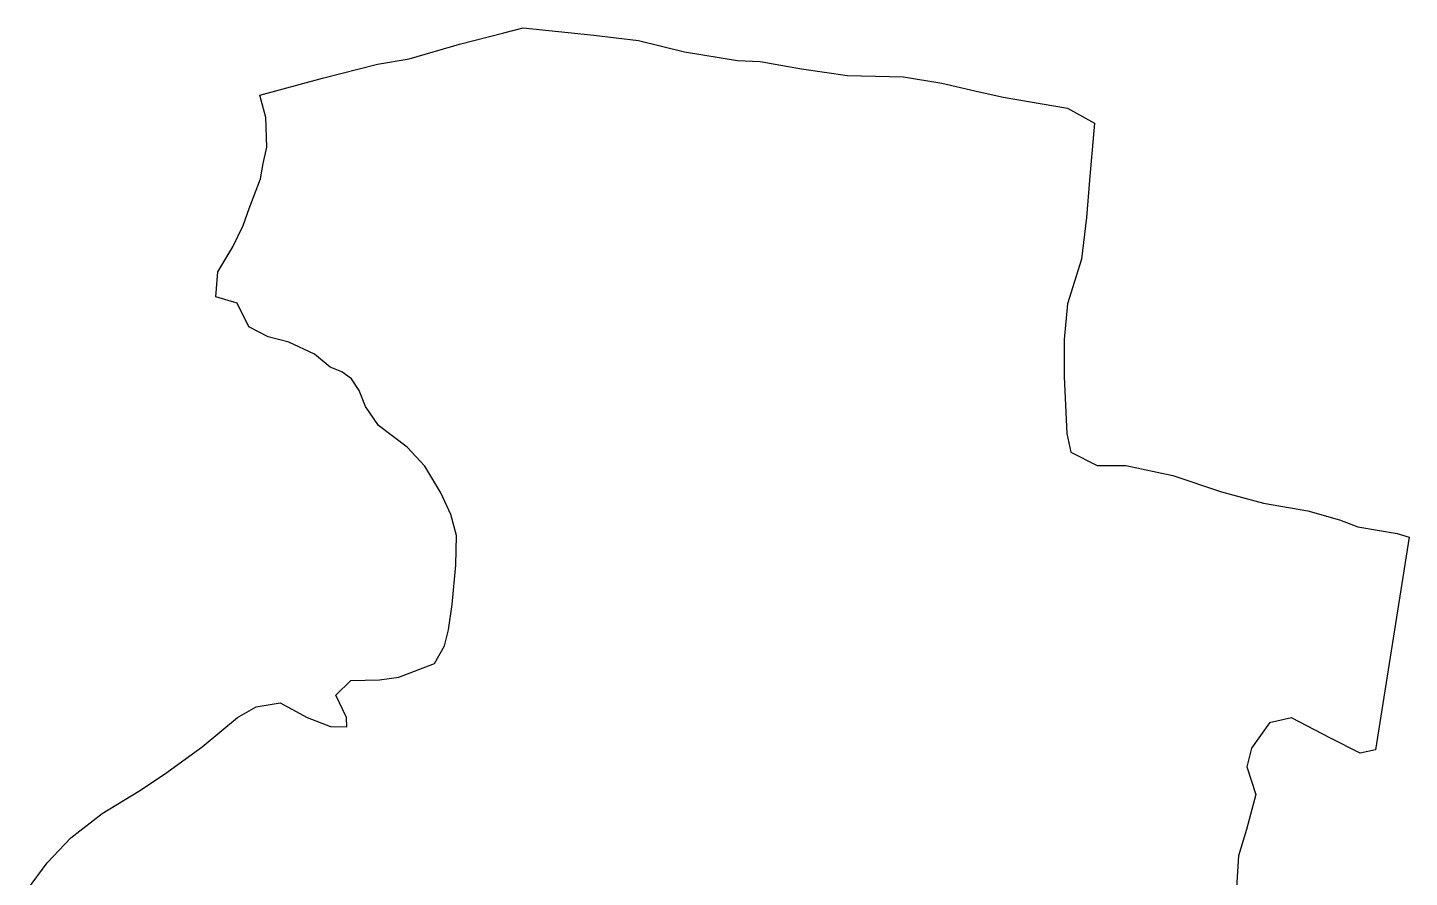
# Model space of a CAD drawing. Extents: x 585511 to 587477, y 8544056 to 8547859.
# Drawn here: x 586072 to 587477, y 8546996 to 8547859 of the extents above; entities that cross this region are included whole.
import ezdxf

# ---------------------------------------------------------------- set-up
doc = ezdxf.new("R2010")
doc.units = 0
doc.layers.get('0').update_dxf_attribs({"color": 211, "linetype": 'CONTINUOUS'})

msp = doc.modelspace()

# ---------------------------------------------------------------- linework, layer by layer
msp.add_polyline3d([(586072.5, 8546983.3, 0), (586092.3, 8547010.3, 0), (586116.4, 8547035.8, 0), (586148.3, 8547060.5, 0), (586185.5, 8547083.1, 0), (586211.7, 8547100.5, 0), (586249.8, 8547128.4, 0), (586285.8, 8547158, 0), (586304.6, 8547168.9, 0), (586329, 8547173.1, 0), (586356.7, 8547158.2, 0), (586380.2, 8547148.8, 0), (586396.9, 8547148.7, 0), (586396.7, 8547158.2, 0), (586385.7, 8547180.8, 0), (586400.9, 8547195.7, 0), (586430, 8547196.3, 0), (586449.9, 8547199.2, 0), (586486, 8547212.8, 0), (586496.3, 8547230.8, 0), (586500.1, 8547247, 0), (586504, 8547272.9, 0), (586507.5, 8547312.9, 0), (586508.2, 8547342.8, 0), (586502.5, 8547364.3, 0), (586492.3, 8547386.1, 0), (586476.2, 8547413.3, 0), (586458.3, 8547432.8, 0), (586429, 8547454.7, 0), (586416, 8547473.9, 0), (586409.4, 8547490.2, 0), (586401.8, 8547502.1, 0), (586391.7, 8547509.1, 0), (586380, 8547514, 0), (586364.1, 8547527, 0), (586338, 8547539.3, 0), (586317.1, 8547544.6, 0), (586297.4, 8547555, 0), (586285.5, 8547578.9, 0), (586263.7, 8547585.4, 0), (586265.7, 8547610.7, 0), (586281.1, 8547636.2, 0), (586291.4, 8547657.9, 0), (586297.8, 8547675, 0), (586309.2, 8547705.1, 0), (586311.9, 8547720.8, 0), (586315.5, 8547737.5, 0), (586314.6, 8547767.4, 0), (586308.5, 8547790, 0), (586372.3, 8547807.4, 0), (586428.2, 8547821.6, 0), (586460.4, 8547827, 0), (586511.5, 8547841.8, 0), (586556.5, 8547853.4, 0), (586576.1, 8547858.7, 0), (586647.8, 8547851.1, 0), (586693.4, 8547845.6, 0), (586740.1, 8547834.3, 0), (586794, 8547825.4, 0), (586816.9, 8547824.4, 0), (586859.1, 8547816.9, 0), (586905.6, 8547810, 0), (586962.8, 8547808.7, 0), (587001.5, 8547802.4, 0), (587035.2, 8547794.4, 0), (587063.8, 8547788.2, 0), (587129.2, 8547777.1, 0), (587156.9, 8547761.6, 0), (587151.6, 8547704, 0), (587148.5, 8547665.9, 0), (587143.7, 8547623.7, 0), (587129.3, 8547578.2, 0), (587125.9, 8547542.1, 0), (587125.9, 8547504.1, 0), (587128.7, 8547446.6, 0), (587132.8, 8547427.5, 0), (587159.4, 8547413.9, 0), (587188.5, 8547414, 0), (587236.5, 8547404, 0), (587285.9, 8547387.2, 0), (587328.5, 8547375.6, 0), (587373.5, 8547368, 0), (587405.7, 8547358.8, 0), (587424.4, 8547351.6, 0), (587464.2, 8547344.8, 0), (587476.7, 8547341.3, 0), (587442.2, 8547125.3, 0), (587426.9, 8547121.8, 0), (587396.7, 8547137, 0), (587356.9, 8547157.6, 0), (587334.6, 8547152.5, 0), (587316.4, 8547126.8, 0), (587311.5, 8547108.1, 0), (587320.7, 8547080, 0), (587311.1, 8547044.3, 0), (587303, 8547017.6, 0), (587300.9, 8546985.5, 0)])

doc.saveas('drawing.dxf')
